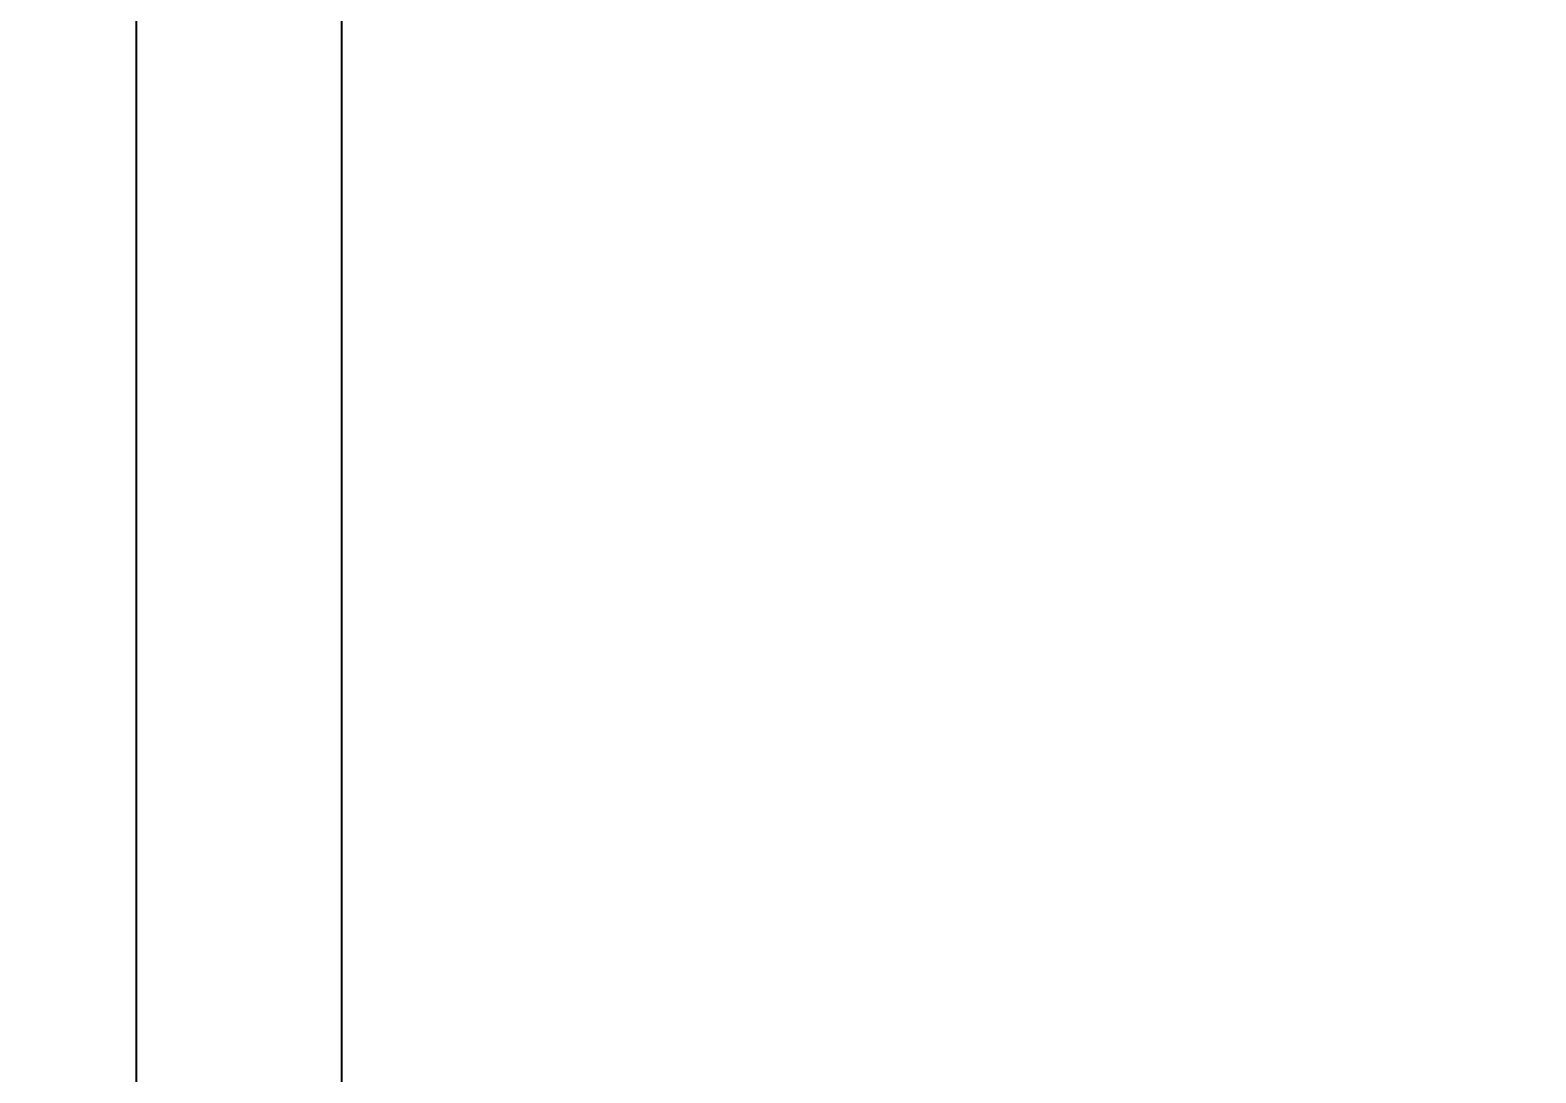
# Model space of a CAD drawing. Header units: millimetres. Extents: x 10 to 584, y 10 to 410.
# Drawn here: x 344.36 to 367.8, y 242.48 to 258.71 of the extents above; entities that cross this region are included whole.
import ezdxf

# ---------------------------------------------------------------- set-up
doc = ezdxf.new("R2010")
doc.units = ezdxf.units.MM
doc.layers.add('2', color=1, linetype='Continuous')
doc.styles.add('SLDTEXTSTYLE0', font='TXT', dxfattribs={"width": 0.7})
doc.dimstyles.new('SLDDIMSTYLE0', dxfattribs={"dimtxt": 3.5, "dimasz": 3.5, "dimexe": 0, "dimexo": 0.0625, "dimgap": 0.875, "dimtad": 1, "dimlfac": 15, "dimrnd": 1e-09, "dimzin": 12, "dimdsep": 46, "dimtxsty": 'SLDTEXTSTYLE0', "dimsah": 1, "dimcen": 0.09, "dimadec": 0, "dimazin": 3, "dimtfac": 1, "dimtofl": 0, "dimtmove": 0, "dimatfit": 3, "dimfxl": 0, "dimfrac": 2, "dimtolj": 1, "dimtzin": 12, "dimarcsym": 0})

# ---------------------------------------------------------------- blocks, each defined once
blk = doc.blocks.new('_D_1')
at = {"layer": '2', "color": 1}
for p, q in [((300.702, 291.645), (391.245, 291.645)), ((390.245, 225.778), (390.245, 291.645)), ((264.818, 225.778), (391.245, 225.778))]:
    blk.add_line(p, q, dxfattribs=at)
for points in [[(390.245, 291.645), (389.706, 288.145), (390.783, 288.145)], [(390.245, 225.778), (390.783, 229.278), (389.706, 229.278)]]:
    blk.add_solid(points, dxfattribs=at)
at = {"layer": '2', "color": 1, "char_height": 3.5, "attachment_point": 1, "rotation": 90, "style": 'SLDTEXTSTYLE0'}
for s, insert in [('50', (385.718, 263.293)), ('%%p', (385.733, 259.954)), ('1000', (385.718, 248.306))]:
    blk.add_mtext(s, dxfattribs=dict(at, insert=insert))

msp = doc.modelspace()

# ---------------------------------------------------------------- linework, layer by layer
at = {"color": 7, "linetype": 'Continuous', "lineweight": 25}
for p, q in [((346.01449, 276.29907), (346.01449, 242.15165)), ((349.21449, 242.15165), (349.21449, 276.29907))]:
    msp.add_line(p, q, dxfattribs=at)

# ---------------------------------------------------------------- dimensions: what is measured, and where the dimension line sits
at = {"layer": '2', "color": 1}
dim = msp.add_linear_dim(base=(390.24471, 291.64498), p1=(263.81849, 225.77832), p2=(299.70183, 291.64498), angle=90, text='1000%%p50', dimstyle='SLDDIMSTYLE0', dxfattribs=at)
dim.commit()
dim.dimension.update_dxf_attribs({"geometry": '_D_1', "text_midpoint": (390.24471, 258.71165), "dimtype": 160})

doc.saveas('drawing.dxf')
